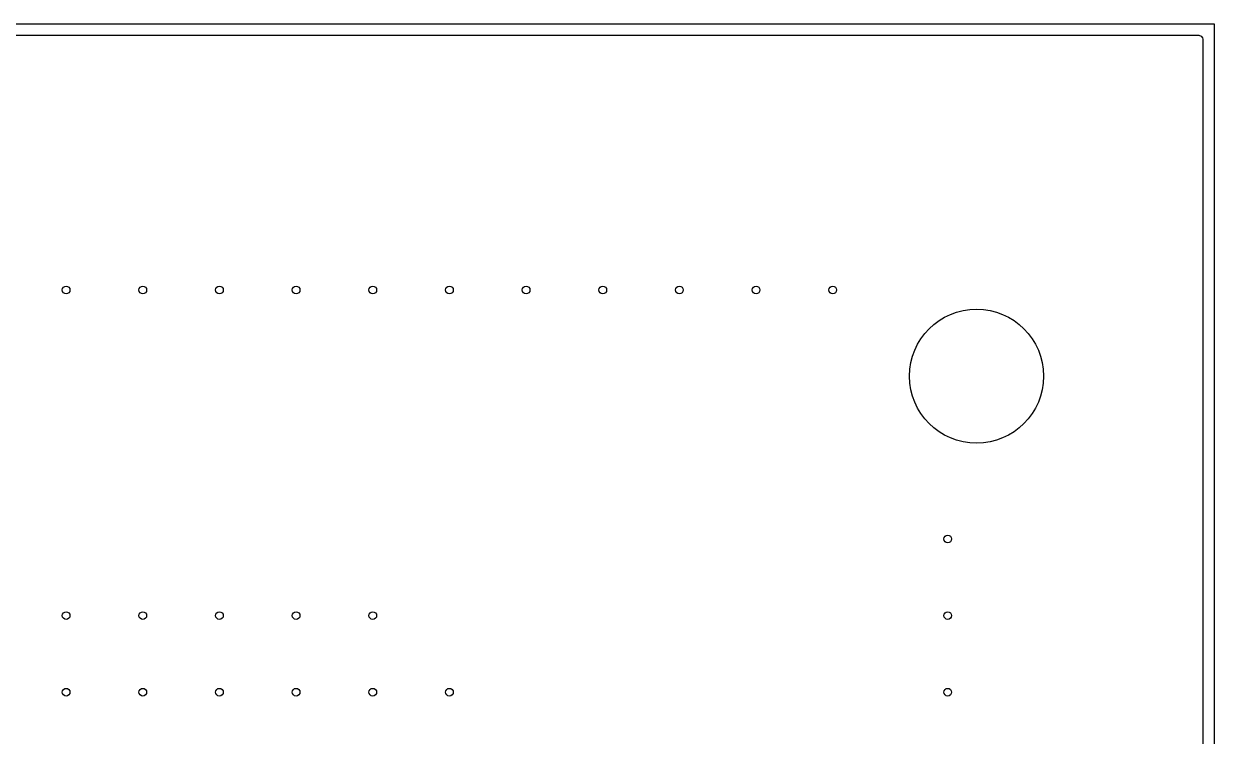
# Model space of a CAD drawing. Header units: millimetres. Extents: x 103.8 to 193.7, y -116.2 to -61.3.
# Drawn here: x 162.65 to 193.7, y -79.9 to -61.3 of the extents above; entities that cross this region are included whole.
import ezdxf

# ---------------------------------------------------------------- set-up
doc = ezdxf.new("R2010")
doc.units = ezdxf.units.MM
doc.layers.add('B.Cu', color=153, linetype='CONTINUOUS', true_color=0x4d7fc4)
doc.layers.add('Edge.Cuts', color=254, linetype='CONTINUOUS', true_color=0xd0d2cd)

msp = doc.modelspace()

# ---------------------------------------------------------------- linework, layer by layer
at = {"layer": 'B.Cu', "linetype": 'CONTINUOUS'}
for p, q in [((104.1995, -61.6005), (193.3005, -61.6005)), ((193.3005, -61.6005), (193.358691, -61.619407)), ((193.358691, -61.619407), (193.394655, -61.668907)), ((193.394655, -61.668907), (193.3995, -61.6995)), ((193.3995, -61.6995), (193.3995, -115.8005))]:
    msp.add_line(p, q, dxfattribs=at)
at = {"layer": 'B.Cu'}
for centre, radius in [((163.75, -68.25), 0.1), ((163.75, -68.25), 0.1), ((165.75, -68.25), 0.1), ((165.75, -68.25), 0.1), ((167.75, -68.25), 0.1), ((167.75, -68.25), 0.1), ((169.75, -68.25), 0.1), ((169.75, -68.25), 0.1), ((171.75, -68.25), 0.1), ((171.75, -68.25), 0.1), ((173.75, -68.25), 0.1), ((173.75, -68.25), 0.1), ((175.75, -68.25), 0.1), ((175.75, -68.25), 0.1), ((177.75, -68.25), 0.1), ((177.75, -68.25), 0.1), ((179.75, -68.25), 0.1), ((179.75, -68.25), 0.1), ((181.75, -68.25), 0.1), ((181.75, -68.25), 0.1), ((183.75, -68.25), 0.1), ((183.75, -68.25), 0.1), ((187.5, -70.5), 1.75), ((187.5, -70.5), 1.75), ((186.75, -74.75), 0.1), ((186.75, -74.75), 0.1), ((163.75, -76.75), 0.1), ((163.75, -76.75), 0.1), ((165.75, -76.75), 0.1), ((165.75, -76.75), 0.1), ((167.75, -76.75), 0.1), ((167.75, -76.75), 0.1), ((169.75, -76.75), 0.1), ((169.75, -76.75), 0.1), ((171.75, -76.75), 0.1), ((171.75, -76.75), 0.1), ((186.75, -76.75), 0.1), ((186.75, -76.75), 0.1), ((163.75, -78.75), 0.1), ((163.75, -78.75), 0.1), ((165.75, -78.75), 0.1), ((165.75, -78.75), 0.1), ((167.75, -78.75), 0.1), ((167.75, -78.75), 0.1), ((169.75, -78.75), 0.1), ((169.75, -78.75), 0.1), ((171.75, -78.75), 0.1), ((171.75, -78.75), 0.1), ((173.75, -78.75), 0.1), ((173.75, -78.75), 0.1), ((186.75, -78.75), 0.1), ((186.75, -78.75), 0.1)]:
    msp.add_circle(centre, radius, dxfattribs=at)
at = {"layer": 'Edge.Cuts', "linetype": 'CONTINUOUS'}
for p, q in [((103.8, -61.3), (193.7, -61.3)), ((193.7, -61.3), (193.7, -116.2))]:
    msp.add_line(p, q, dxfattribs=at)

doc.saveas('drawing.dxf')
